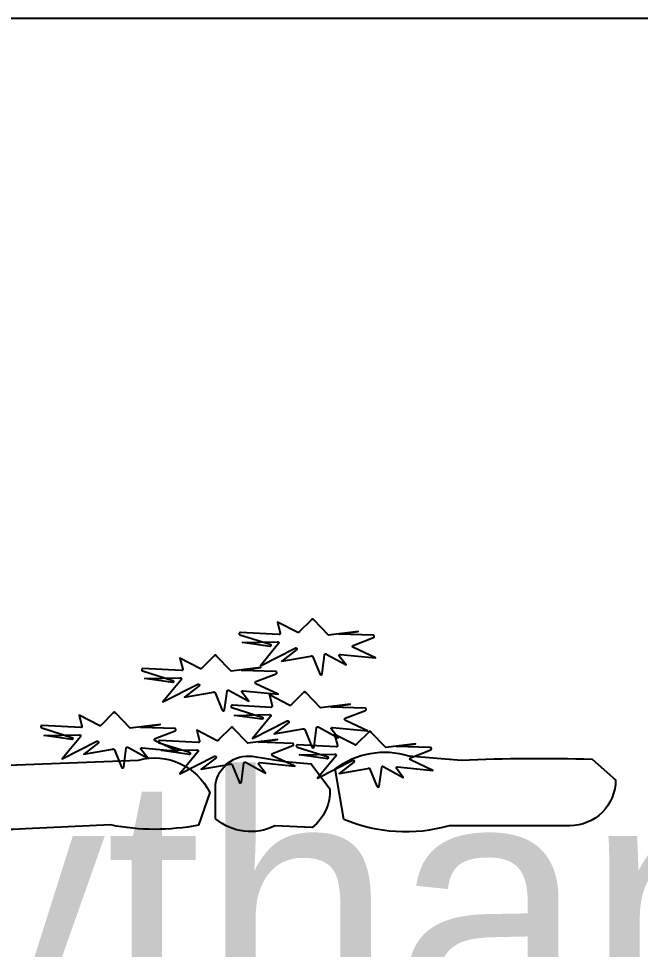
# Model space of a CAD drawing. Header units: inches. Extents: x 131625 to 139700, y 73991 to 80047.
# Drawn here: x 133770 to 135793, y 77019 to 80047 of the extents above; entities that cross this region are included whole.
import ezdxf

# ---------------------------------------------------------------- set-up
doc = ezdxf.new("R2010")
doc.units = ezdxf.units.IN
doc.header["$MEASUREMENT"] = 0
doc.layers.add('0-Frame', color=142, linetype='Continuous')
doc.layers.add('CAY', color=94, linetype='Continuous')
doc.styles.add('HELVECONDENSE', font='ARIAH__.TTF')

# ---------------------------------------------------------------- blocks, each defined once
blk = doc.blocks.new('A$C45C1293D')
at = {"layer": 'CAY'}
for points in [[(2544, 1378.8), (2464.8, 1300.2, -0.561044), (2451.7, 1297.6), (2322.1, 1364.2), (2340.3, 1292.8, -0.507897), (2332.4, 1283.1), (2081.4, 1296.4, 0.882349), (2078.6, 1281.2), (2274.9, 1219.9, -0.688057), (2275.8, 1205.4), (2094.6, 1231.2), (2323.9, 1236.5, -0.641), (2330.1, 1223.8), (2212, 1079.5), (2437.6, 1194.9, -0.718309), (2448.2, 1184.6), (2352.2, 1110.2), (2539.6, 1142.5, -0.572307), (2552.3, 1138), (2597.8, 1027, 0.880118), (2613.2, 1027.9), (2629.1, 1149.7, -0.721653), (2643.4, 1153.4), (2769.4, 1084.7), (2724.2, 1143.2, -0.517466), (2732.5, 1152.8), (2961.6, 1130.4), (2816.4, 1198.1, -0.634308), (2816.3, 1212.1), (2948.1, 1263.2, 0.786352), (2945, 1278), (2724.4, 1285.1), (2848.7, 1303.2), (2655.1, 1279.7), (2558.3, 1379.4, 0.664267), (2544, 1378.8, -0.664267), (2558.3, 1379.4)], [(1910, 1143.6), (1830.7, 1065, -0.561044), (1817.7, 1062.4), (1688.1, 1129.1), (1706.3, 1057.7, -0.507897), (1698.3, 1047.9), (1447.3, 1061.2, 0.882349), (1444.6, 1046.1), (1640.9, 984.7, -0.688057), (1641.8, 970.3), (1460.6, 996), (1689.9, 1001.3, -0.641), (1696, 988.6), (1577.9, 844.4), (1803.6, 959.7, -0.718309), (1814.1, 949.4), (1718.2, 875), (1905.6, 907.4, -0.572307), (1918.3, 902.9), (1963.7, 791.8, 0.880118), (1979.1, 792.8), (1995.1, 914.5, -0.721653), (2009.3, 918.2), (2135.4, 849.6), (2090.2, 908.1, -0.517466), (2098.5, 917.7), (2327.6, 895.2), (2182.4, 962.9, -0.634308), (2182.3, 977), (2314, 1028.1, 0.786352), (2310.9, 1042.9), (2090.4, 1049.9), (2214.7, 1068.1), (2021, 1044.5), (1924.3, 1144.3, 0.664267), (1910, 1143.6, -0.664267), (1924.3, 1144.3)], [(2491.9, 904.7), (2412.7, 826.2, -0.561044), (2399.7, 823.6), (2270.1, 890.2), (2288.3, 818.8, -0.507897), (2280.3, 809.1), (2029.3, 822.4, 0.882349), (2026.6, 807.2), (2222.9, 745.9, -0.688057), (2223.8, 731.4), (2042.5, 757.1), (2271.8, 762.5, -0.641), (2278, 749.8), (2159.9, 605.5), (2385.6, 720.9, -0.718309), (2396.1, 710.6), (2300.2, 636.2), (2487.6, 668.5, -0.572307), (2500.2, 664), (2545.7, 553, 0.880118), (2561.1, 553.9), (2577.1, 675.7, -0.721653), (2591.3, 679.4), (2717.4, 610.7), (2672.1, 669.2, -0.517466), (2680.5, 678.8), (2909.6, 656.3), (2764.4, 724.1, -0.634308), (2764.3, 738.1), (2896, 789.2, 0.786352), (2892.9, 804), (2672.4, 811.1), (2796.7, 829.2), (2603, 805.6), (2506.3, 905.4, 0.664267), (2491.9, 904.7, -0.664267), (2506.3, 905.4)], [(1254.1, 772.7), (1174.8, 694.1, -0.561044), (1161.8, 691.5), (1032.2, 758.2), (1050.4, 686.8, -0.507897), (1042.5, 677), (791.5, 690.3, 0.882349), (788.7, 675.1), (985, 613.8, -0.688057), (985.9, 599.4), (804.7, 625.1), (1034, 630.4, -0.641), (1040.2, 617.7), (922, 473.5), (1147.7, 588.8, -0.718309), (1158.3, 578.5), (1062.3, 504.1), (1249.7, 536.5, -0.572307), (1262.4, 532), (1307.8, 420.9, 0.880118), (1323.2, 421.9), (1339.2, 543.6, -0.721653), (1353.5, 547.3), (1479.5, 478.7), (1434.3, 537.2, -0.517466), (1442.6, 546.8), (1671.7, 524.3), (1526.5, 592, -0.634308), (1526.4, 606.1), (1658.1, 657.2, 0.786352), (1655.1, 672), (1434.5, 679), (1558.8, 697.2), (1365.1, 673.6), (1268.4, 773.4, 0.664267), (1254.1, 772.7, -0.664267), (1268.4, 773.4)], [(2019, 675.4), (1939.8, 596.8, -0.561044), (1926.8, 594.2), (1797.2, 660.9), (1815.4, 589.5, -0.507897), (1807.4, 579.7), (1556.4, 593, 0.882349), (1553.7, 577.9), (1750, 516.6, -0.688057), (1750.9, 502.1), (1569.6, 527.8), (1798.9, 533.1, -0.641), (1805.1, 520.4), (1687, 376.2), (1912.7, 491.5, -0.718309), (1923.2, 481.2), (1827.3, 406.8), (2014.7, 439.2, -0.572307), (2027.4, 434.7), (2072.8, 323.6, 0.880118), (2088.2, 324.6), (2104.2, 446.3, -0.721653), (2118.4, 450), (2244.5, 381.4), (2199.2, 439.9, -0.517466), (2207.6, 449.5), (2436.7, 427), (2291.5, 494.7, -0.634308), (2291.4, 508.8), (2423.1, 559.9, 0.786352), (2420, 574.7), (2199.5, 581.7), (2323.8, 599.9), (2130.1, 576.3), (2033.4, 676.1, 0.664267), (2019, 675.4, -0.664267), (2033.4, 676.1)], [(2916.2, 647.6), (2836.9, 569, -0.561044), (2823.9, 566.4), (2694.3, 633.1), (2712.5, 561.7, -0.507897), (2704.5, 551.9), (2453.5, 565.2, 0.882349), (2450.8, 550.1), (2647.1, 488.8, -0.688057), (2648, 474.3), (2466.8, 500), (2696.1, 505.3, -0.641), (2702.3, 492.6), (2584.1, 348.4), (2809.8, 463.7, -0.718309), (2820.3, 453.4), (2724.4, 379), (2911.8, 411.4, -0.572307), (2924.5, 406.9), (2969.9, 295.8, 0.880118), (2985.3, 296.8), (3001.3, 418.5, -0.721653), (3015.6, 422.3), (3141.6, 353.6), (3096.4, 412.1, -0.517466), (3104.7, 421.7), (3333.8, 399.2), (3188.6, 466.9, -0.634308), (3188.5, 481), (3320.2, 532.1, 0.786352), (3317.2, 546.9), (3096.6, 553.9), (3220.9, 572.1), (3027.2, 548.5), (2930.5, 648.3, 0.664267), (2916.2, 647.6, -0.664267), (2930.5, 648.3)]]:
    blk.add_lwpolyline(points, format="xyb", dxfattribs=at)
for points in [[(1920.6, 84.8), (1920.6, 308.8, -0.410048), (2159.1, 490.5), (2370.9, 457.9), (2542, 441.6), (2664.2, 278.8, -0.244842), (2549.3, 28.3), (2305.3, 38.1, -0.30237)], [(2755.4, 79.9), (2698.3, 408.3, -0.2444), (3176.9, 494), (3519.8, 465.4, -0.018761), (4369.9, 472.6), (4522.7, 337, -0.414214), (4224, 38.4), (3439.3, 38.4, -0.171619)], [(40.7, 83.4), (0, 343.9, -0.139089), (570.3, 433.5), (1417.6, 466.1, -0.362594), (1882, 254.4), (1808.7, 42.7, -0.097596), (1238.8, 43.7), (684.4, 18.2, -0.086227)]]:
    blk.add_lwpolyline(points, format="xyb", close=True, dxfattribs=at)

msp = doc.modelspace()

# ---------------------------------------------------------------- linework, layer by layer
at = {"layer": '0-Frame'}
msp.add_lwpolyline([(131625.4, 73991.5), (139699.9, 73991.5), (139699.9, 80047.3), (131625.4, 80047.3)], close=True, dxfattribs=at)

# ---------------------------------------------------------------- block references
at = {"layer": 'CAY', "xscale": 0.5, "yscale": 0.5, "zscale": 0.5}
msp.add_blockref('A$C45C1293D', (133450.9, 77402.2), dxfattribs=at)

# ---------------------------------------------------------------- texts
at = {"layer": '0-Frame', "color": 134, "style": 'HELVECONDENSE'}
msp.add_text('tonythanh.com', height=840, dxfattribs=at).set_placement((131929.5, 76743.1))

doc.saveas('drawing.dxf')
